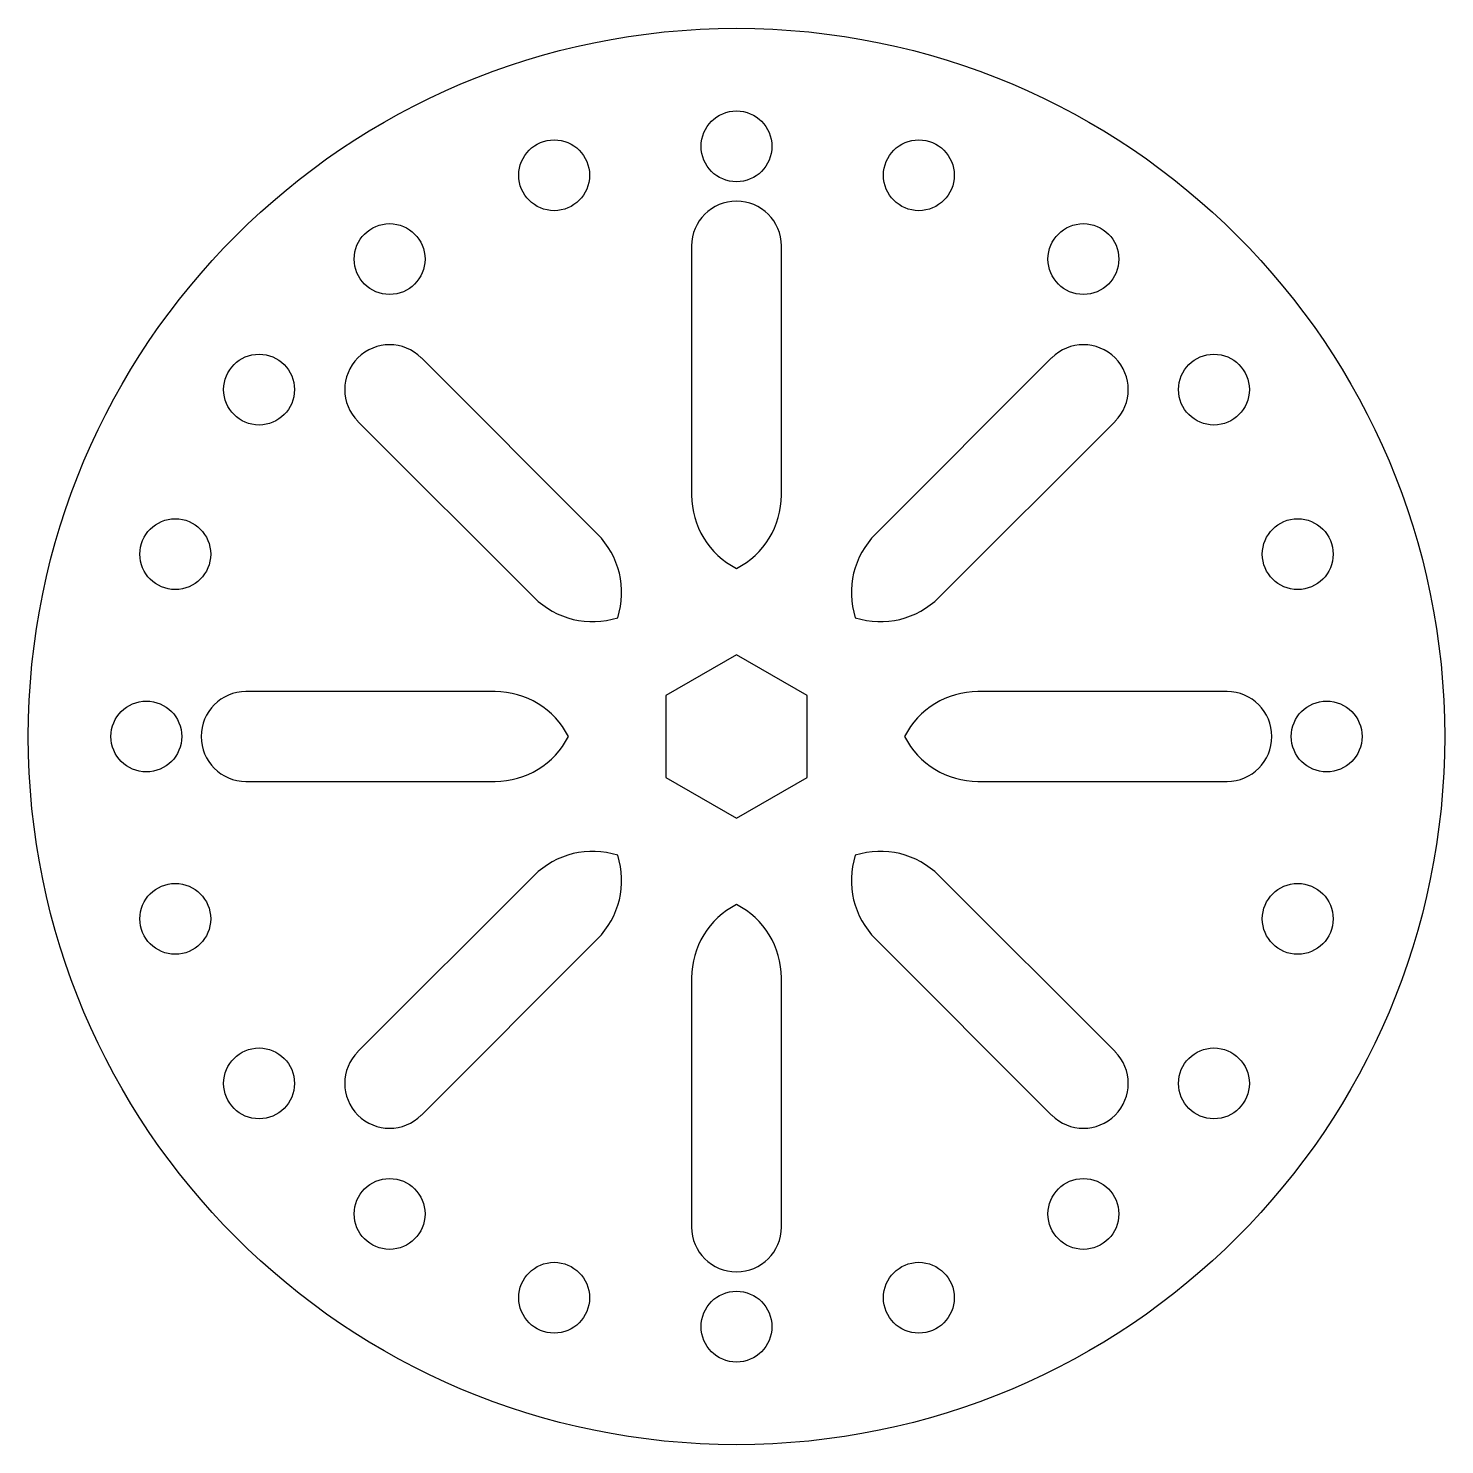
# Model space of a CAD drawing. Header units: millimetres. Extents: x -60 to 60, y -60 to 60.
import ezdxf

# ---------------------------------------------------------------- set-up
doc = ezdxf.new("R2010")
doc.units = ezdxf.units.MM

msp = doc.modelspace()

# ---------------------------------------------------------------- linework, layer by layer
at = {"color": 7, "linetype": 'Continuous', "lineweight": 25}
for p, q in [((-3.8, 41.56), (-3.8, 20.46)), ((3.8, 20.46), (3.8, 41.56)), ((-11.78, 17.15), (-26.7, 32.07)), ((26.7, 32.07), (11.78, 17.15)), ((-32.07, 26.7), (-17.15, 11.78)), ((17.15, 11.78), (32.07, 26.7)), ((0, 6.93), (-6, 3.46)), ((6, 3.46), (0, 6.93)), ((-20.46, 3.8), (-41.56, 3.8)), ((41.56, 3.8), (20.46, 3.8)), ((-6, 3.46), (-6, -3.46)), ((6, -3.46), (6, 3.46)), ((-6, -3.46), (0, -6.93)), ((0, -6.93), (6, -3.46)), ((-41.56, -3.8), (-20.46, -3.8)), ((20.46, -3.8), (41.56, -3.8)), ((-17.15, -11.78), (-32.07, -26.7)), ((32.07, -26.7), (17.15, -11.78)), ((-26.7, -32.07), (-11.78, -17.15)), ((11.78, -17.15), (26.7, -32.07)), ((-3.8, -20.46), (-3.8, -41.56)), ((3.8, -41.56), (3.8, -20.46))]:
    msp.add_line(p, q, dxfattribs=at)
for centre, radius in [((0, 0), 60), ((0, 50), 3), ((-15.45, 47.55), 3), ((15.45, 47.55), 3), ((-29.39, 40.45), 3), ((29.39, 40.45), 3), ((-40.45, 29.39), 3), ((40.45, 29.39), 3), ((-47.55, 15.45), 3), ((47.55, 15.45), 3), ((-50, 0), 3), ((50, 0), 3), ((-47.55, -15.45), 3), ((47.55, -15.45), 3), ((-40.45, -29.39), 3), ((40.45, -29.39), 3), ((-29.39, -40.45), 3), ((29.39, -40.45), 3), ((-15.45, -47.55), 3), ((15.45, -47.55), 3), ((0, -50), 3)]:
    msp.add_circle(centre, radius, dxfattribs=at)
for centre, radius, start, end in [((0, 41.56), 3.8, 0, 180), ((-29.39, 29.39), 3.8, 45, 225), ((29.39, 29.39), 3.8, 315, 135), ((3.2, 20.46), 7, 180, 242.7675), ((-3.2, 20.46), 7, 297.2325, 0), ((-16.73, 12.2), 7, 342.2325, 45), ((16.73, 12.2), 7, 135, 197.7675), ((-12.2, 16.73), 7, 225, 287.7675), ((12.2, 16.73), 7, 252.2325, 315), ((-41.56, 0), 3.8, 90, 270), ((-20.46, -3.2), 7, 27.2325, 90), ((20.46, -3.2), 7, 90, 152.7675), ((41.56, 0), 3.8, 270, 90), ((20.46, 3.2), 7, 207.2325, 270), ((-20.46, 3.2), 7, 270, 332.7675), ((-12.2, -16.73), 7, 72.2325, 135), ((-16.73, -12.2), 7, 315, 17.7675), ((16.73, -12.2), 7, 162.2325, 225), ((12.2, -16.73), 7, 45, 107.7675), ((3.2, -20.46), 7, 117.2325, 180), ((-3.2, -20.46), 7, 0, 62.7675), ((-29.39, -29.39), 3.8, 135, 315), ((29.39, -29.39), 3.8, 225, 45), ((0, -41.56), 3.8, 180, 0)]:
    msp.add_arc(centre, radius, start, end, dxfattribs=at)

doc.saveas('drawing.dxf')
